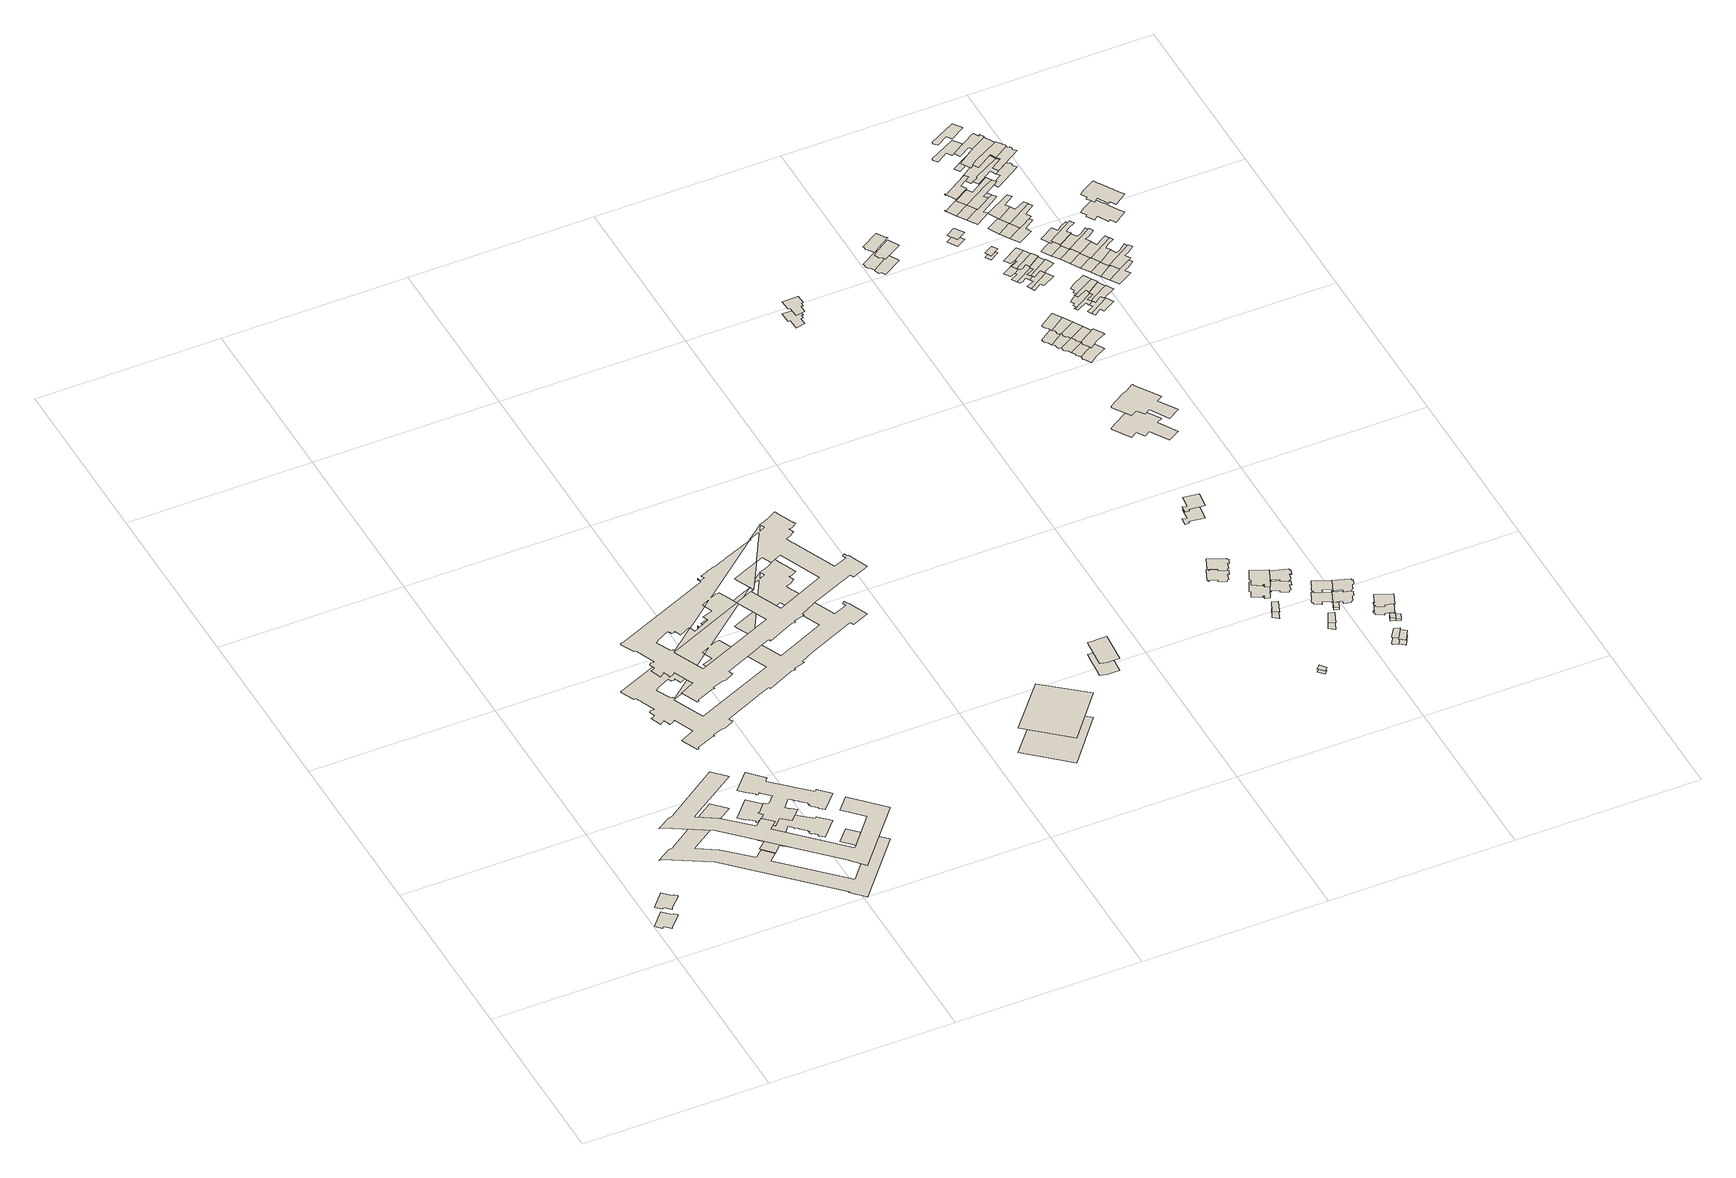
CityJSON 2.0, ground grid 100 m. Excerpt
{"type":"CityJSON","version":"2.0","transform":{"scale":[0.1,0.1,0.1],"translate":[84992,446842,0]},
"CityObjects":{
"building1":{"type":"Building","attributes":{"yearOfConstruction":"1915-01-01Z","measuredHeight":12.32,"storeysAboveGround":4},"geometry":[{"type":"MultiSurface","lod":"1.2","boundaries":[[[0,1,2,3,4,5,6,7,8,9,10]],[[11,12,13,14,15,16,17,18,19,20,21]]]}]},
"building2":{"type":"Building","attributes":{"yearOfConstruction":"2011-01-01Z","measuredHeight":20.35,"storeysAboveGround":6},"geometry":[{"type":"MultiSurface","lod":"1.2","boundaries":[[[22,23,24,25,26,27,28,29,30,31,32,33,34,35,36,37,38,39,40,41,42,43,44]],[[45,46,47,48,49,50,51,52,53,54,55,56,57,58,59,60,61,62,63,64,65,66,67]]]}]},
"building3":{"type":"Building","attributes":{"yearOfConstruction":"1923-01-01Z","measuredHeight":17.6,"storeysAboveGround":5},"geometry":[{"type":"MultiSurface","lod":"1.2","boundaries":[[[68,69,70,71,72,73,74,75,76,77,78,79,80,81,82,83,84,85,86,87,88,89,90,91,92,93,94,95,96,97,98,99,100,101,102,103,104,105,106,107,108,109,110,111,112,113,114,115,116,117,118,119,120,121,122,123,124,125,126,127,128,129,130,131,132]],[[133,134,135,136,137,138,139,140,141,142,143,144,145,146,147,148,149,150,151,152,153,154,155,156,157,158,159,160,161,162,163,164,165,166,167,168,169,170,171,172,173,174,175,176,177,178,179,180,181,182,183,184,185,186,187,188,189,190,191,192,193,194,195,196,197]]]}]},
"building4":{"type":"Building","attributes":{"yearOfConstruction":"1993-01-01Z","measuredHeight":3.49,"storeysAboveGround":1},"geometry":[{"type":"MultiSurface","lod":"1.2","boundaries":[[[198,199,200,201]],[[202,203,204,205]]]}]},
"building5":{"type":"Building","attributes":{"yearOfConstruction":"1912-01-01Z","measuredHeight":30.73,"storeysAboveGround":10},"geometry":[{"type":"MultiSurface","lod":"1.2","boundaries":[[[206,207,208,209,210,211,212,213,214,215,216,217,218,219,220,221,222,223,224,225,226,227,228,229,230,231,232,233,234,235,236,237,238,239,238,240,241,242,243,244,245,246,247,248,249,250,251,252,253,254,255,256,257,258,259,260,261,262,263,264,265,266,267,268,269,270,271,272,273,274,275,276,277,278,279,280,281,282,283,284,285,286,287,288,289,290,291,292,293,294,295,296,297,298,299,300,301,302,303,304,305,306,307,308,309,310,311,312,313,314,315,316,317,318,319,320,321,322,323,324,325,326,327,328,329,330,331,332,333,334,335,336,337,338,339,340,341,342,343,344,345,346,347,348,349,206,350,351,352,353,354,355,356,357,350,358,359,360,361,362,363,364,365,366,367,368,369,370,371,372,373,374,375,376,377,378,379,380,381,382,383,384,385,386,387,388,389,390,391,392,393,394,395,396,397,398,399,400,401,402,403,404,405,406,407,408,358]],[[409,410,411,412,413,414,415,416,417,418,419,420,421,422,423,424,425,426,427,428,429,430,431,432,433,434,435,436,437,438,439,440,441,442,441,443,444,445,446,447,448,449,450,451,452,453,454,455,456,457,458,459,460,461,462,463,464,465,466,467,468,469,470,471,472,473,474,475,476,477,478,479,480,481,482,483,484,485,486,487,488,489,490,491,492,493,494,495,496,497,498,499,500,501,502,503,504,505,506,507,508,509,510,511,512,513,514,515,516,517,518,519,520,521,522,523,524,525,526,527,528,529,530,531,532,533,534,535,536,537,538,539,540,541,542,543,544,545,546,547,548,549,550,551,552,409,553,554,555,556,557,558,559,560,553,561,562,563,564,565,566,567,568,569,570,571,572,573,574,575,576,577,578,579,580,581,582,583,584,585,586,587,588,589,590,591,592,593,594,595,596,597,598,599,600,601,602,603,604,605,606,607,608,609,610,611,561]]]}]},
"building6":{"type":"Building","attributes":{"yearOfConstruction":"2010-01-01Z","measuredHeight":15.88,"storeysAboveGround":5},"geometry":[{"type":"MultiSurface","lod":"1.2","boundaries":[[[612,613,614,615]],[[616,617,618,619]]]}]},
"building7":{"type":"Building","attributes":{"yearOfConstruction":"1946-01-01Z","measuredHeight":7.6,"storeysAboveGround":2},"geometry":[{"type":"MultiSurface","lod":"1.2","boundaries":[[[620,621,622,623,624,625,626,627,628,629,630,631,632]],[[633,634,635,636,637,638,639,640,641,642,643,644,645]]]}]},
"building8":{"type":"Building","attributes":{"yearOfConstruction":"1916-01-01Z","measuredHeight":7.86,"storeysAboveGround":2},"geometry":[{"type":"MultiSurface","lod":"1.2","boundaries":[[[646,647,648,649,650,651,652,653,654,655,656]],[[657,658,659,660,661,662,663,664,665,666,667]]]}]},
"building9":{"type":"Building","attributes":{"yearOfConstruction":"1966-01-01Z","measuredHeight":2.07,"storeysAboveGround":0},"geometry":[{"type":"MultiSurface","lod":"1.2","boundaries":[[[668,669,670,671]],[[672,673,674,675]]]}]},
"building10":{"type":"Building","attributes":{"yearOfConstruction":"1951-01-01Z","measuredHeight":7.05,"storeysAboveGround":2},"geometry":[{"type":"MultiSurface","lod":"1.2","boundaries":[[[676,677,678,679,680,681,682,683,684,685,686,687,688,689,690,691]],[[692,693,694,695,696,697,698,699,700,701,702,703,704,705,706,707]]]}]},
"building11":{"type":"Building","attributes":{"yearOfConstruction":"1951-01-01Z","measuredHeight":4.14,"storeysAboveGround":1},"geometry":[{"type":"MultiSurface","lod":"1.2","boundaries":[[[708,709,710,711,712]],[[713,714,715,716,717]]]}]},
"building12":{"type":"Building","attributes":{"yearOfConstruction":"1951-01-01Z","measuredHeight":7.53,"storeysAboveGround":2},"geometry":[{"type":"MultiSurface","lod":"1.2","boundaries":[[[718,719,720,721,722,723,724,725,726,727,728,729,730,731]],[[732,733,734,735,736,737,738,739,740,741,742,743,744,745]]]}]},
"building13":{"type":"Building","attributes":{"yearOfConstruction":"1951-01-01Z","measuredHeight":4.11,"storeysAboveGround":1},"geometry":[{"type":"MultiSurface","lod":"1.2","boundaries":[[[746,747,748,749,750]],[[751,752,753,754,755]]]}]},
"building14":{"type":"Building","attributes":{"yearOfConstruction":"1951-01-01Z","measuredHeight":6.88,"storeysAboveGround":2},"geometry":[{"type":"MultiSurface","lod":"1.2","boundaries":[[[756,726,725,757,758,759,760,761,762,763,764,765,766,767,768,769,770]],[[771,772,773,774,775,776,777,778,779,780,781,782,783,784,785,786,787]]]}]},
"building15":{"type":"Building","attributes":{"yearOfConstruction":"1955-01-01Z","measuredHeight":7.87,"storeysAboveGround":2},"geometry":[{"type":"MultiSurface","lod":"1.2","boundaries":[[[788,789,790,791,792,793,794,795]],[[796,797,798,799,800,801,802,803]]]}]},
"building16":{"type":"Building","attributes":{"yearOfConstruction":"1951-01-01Z","measuredHeight":7.64,"storeysAboveGround":2},"geometry":[{"type":"MultiSurface","lod":"1.2","boundaries":[[[804,805,806,807,808,809,810,811,812,813,814,815]],[[816,817,818,819,820,821,822,823,824,825,826,827]]]}]},
"building17":{"type":"Building","attributes":{"yearOfConstruction":"1951-01-01Z","measuredHeight":1.92,"storeysAboveGround":0},"geometry":[{"type":"MultiSurface","lod":"1.2","boundaries":[[[828,829,830,831]],[[832,833,834,835]]]}]},
"building18":{"type":"Building","attributes":{"yearOfConstruction":"1951-01-01Z","measuredHeight":4.27,"storeysAboveGround":1},"geometry":[{"type":"MultiSurface","lod":"1.2","boundaries":[[[836,837,838,839,840]],[[841,842,843,844,845]]]}]},
"building19":{"type":"Building","attributes":{"yearOfConstruction":"1951-01-01Z","measuredHeight":7.43,"storeysAboveGround":2},"geometry":[{"type":"MultiSurface","lod":"1.2","boundaries":[[[810,809,846,847,848,849,850,851,852,853,854,855,856,857,858,859]],[[860,861,862,863,864,865,866,867,868,869,870,871,872,873,874,875]]]}]},
"building20":{"type":"Building","attributes":{"yearOfConstruction":"1910-01-01Z","measuredHeight":11.45,"storeysAboveGround":3},"geometry":[{"type":"MultiSurface","lod":"1.2","boundaries":[[[876,877,878,879,880,881,882,883,884,885,886]],[[887,888,889,890,891,892,893,894,895,896,897]]]}]},
"building21":{"type":"Building","attributes":{"yearOfConstruction":"1951-01-01Z","measuredHeight":3.16,"storeysAboveGround":1},"geometry":[{"type":"MultiSurface","lod":"1.2","boundaries":[[[898,899,900,837,836]],[[901,902,903,904,905]]]}]},
"building22":{"type":"Building","attributes":{"yearOfConstruction":"1910-01-01Z","measuredHeight":9.8,"storeysAboveGround":3},"geometry":[{"type":"MultiSurface","lod":"1.2","boundaries":[[[906,878,907,908,909,910,911,912,880,879,878]],[[913,914,915,916,917,918,919,920,921,922,914]]]}]},
"building23":{"type":"Building","attributes":{"yearOfConstruction":"1951-01-01Z","measuredHeight":1.81,"storeysAboveGround":0},"geometry":[{"type":"MultiSurface","lod":"1.2","boundaries":[[[923,924,925,926]],[[927,928,929,930]]]}]},
"building24":{"type":"Building","attributes":{"yearOfConstruction":"1951-01-01Z","measuredHeight":5.38,"storeysAboveGround":1},"geometry":[{"type":"MultiSurface","lod":"1.2","boundaries":[[[931,932,933,934,935,936,937,938,939,940,941,942]],[[943,944,945,946,947,948,949,950,951,952,953,954]]]}]},
"building25":{"type":"Building","attributes":{"yearOfConstruction":"1951-01-01Z","measuredHeight":1.2,"storeysAboveGround":0},"geometry":[{"type":"MultiSurface","lod":"1.2","boundaries":[[[955,956,924,923]],[[957,958,959,960]]]}]},
"building26":{"type":"Building","attributes":{"yearOfConstruction":"1920-01-01Z","measuredHeight":14.11,"storeysAboveGround":4},"geometry":[{"type":"MultiSurface","lod":"1.2","boundaries":[[[961,962,963,964,965,966,967,968,969,970,971,972,973,974,975]],[[976,977,978,979,980,981,982,983,984,985,986,987,988,989,990]]]}]},
"building27":{"type":"Building","attributes":{"yearOfConstruction":"1925-01-01Z","measuredHeight":9.33,"storeysAboveGround":3},"geometry":[{"type":"MultiSurface","lod":"1.2","boundaries":[[[991,992,993,994,995,996,997,998,999,991,1000]],[[1001,1002,1003,1004,1005,1006,1007,1008,1009,1001,1010]]]}]},
"building28":{"type":"Building","attributes":{"yearOfConstruction":"1925-01-01Z","measuredHeight":9.34,"storeysAboveGround":3},"geometry":[{"type":"MultiSurface","lod":"1.2","boundaries":[[[1011,1012,1013,1014,993,992,1015,1016,1017,1018]],[[1019,1020,1021,1022,1003,1002,1023,1024,1025,1026]]]}]},
"building29":{"type":"Building","attributes":{"yearOfConstruction":"1925-01-01Z","measuredHeight":9.2,"storeysAboveGround":3},"geometry":[{"type":"MultiSurface","lod":"1.2","boundaries":[[[1027,1028,1029,1030,1029,1031,1032,1014,1013,1033]],[[1034,1035,1036,1037,1036,1038,1039,1040,1041,1042]]]}]},
"building30":{"type":"Building","attributes":{"yearOfConstruction":"1925-01-01Z","measuredHeight":9.26,"storeysAboveGround":3},"geometry":[{"type":"MultiSurface","lod":"1.2","boundaries":[[[1043,1044,1045,1046,1047,1048,1032,1031,1049,1050,1051]],[[1052,1053,1054,1055,1056,1057,1058,1059,1060,1061,1062]]]}]},
"building31":{"type":"Building","attributes":{"yearOfConstruction":"1916-01-01Z","measuredHeight":9.58,"storeysAboveGround":3},"geometry":[{"type":"MultiSurface","lod":"1.2","boundaries":[[[1063,1064,1065,1066,1067,1068,1069,1070,1071,1047,1046,1072]],[[1073,1074,1075,1076,1077,1078,1079,1080,1081,1082,1083,1084]]]}]},
"building32":{"type":"Building","attributes":{"yearOfConstruction":"1996-01-01Z","measuredHeight":4.28,"storeysAboveGround":1},"geometry":[{"type":"MultiSurface","lod":"1.2","boundaries":[[[1085,1086,1087,1088,1089]],[[1090,1091,1092,1093,1094]]]}]},
"building33":{"type":"Building","attributes":{"yearOfConstruction":"1910-01-01Z","measuredHeight":2.73,"storeysAboveGround":0},"geometry":[{"type":"MultiSurface","lod":"1.2","boundaries":[[[1095,1096,1097,1098,1099]],[[1100,1101,1102,1103,1104]]]}]},
"building34":{"type":"Building","attributes":{"yearOfConstruction":"1918-01-01Z","measuredHeight":8.4,"storeysAboveGround":2},"geometry":[{"type":"MultiSurface","lod":"1.2","boundaries":[[[1105,1106,1107,1108,1109,1110]],[[1111,1112,1113,1114,1115,1116]]]}]},
"building35":{"type":"Building","attributes":{"yearOfConstruction":"1918-01-01Z","measuredHeight":8.41,"storeysAboveGround":2},"geometry":[{"type":"MultiSurface","lod":"1.2","boundaries":[[[1117,1118,1119,1108,1107,1120,1121]],[[1122,1123,1124,1114,1113,1125,1126]]]}]},
"building36":{"type":"Building","attributes":{"yearOfConstruction":"1918-01-01Z","measuredHeight":8.7,"storeysAboveGround":2},"geometry":[{"type":"MultiSurface","lod":"1.2","boundaries":[[[1117,1127,1128,1129,1130,1131,1119,1118]],[[1132,1133,1134,1135,1136,1137,1138,1139]]]}]},
"building37":{"type":"Building","attributes":{"yearOfConstruction":"1918-01-01Z","measuredHeight":7.93,"storeysAboveGround":2},"geometry":[{"type":"MultiSurface","lod":"1.2","boundaries":[[[1140,1141,1142,1131,1130,1143]],[[1144,1145,1146,1147,1148,1149]]]}]},
"building38":{"type":"Building","attributes":{"yearOfConstruction":"1918-01-01Z","measuredHeight":8.45,"storeysAboveGround":2},"geometry":[{"type":"MultiSurface","lod":"1.2","boundaries":[[[1150,1151,1152,1153,1142,1141]],[[1154,1155,1156,1157,1158,1159]]]}]},
"building39":{"type":"Building","attributes":{"yearOfConstruction":"1918-01-01Z","measuredHeight":8.48,"storeysAboveGround":2},"geometry":[{"type":"MultiSurface","lod":"1.2","boundaries":[[[1160,1161,1162,1163,1164,1165,1166,1167]],[[1168,1169,1170,1171,1172,1173,1174,1175]]]}]},
"building40":{"type":"Building","attributes":{"yearOfConstruction":"1918-01-01Z","measuredHeight":8.37,"storeysAboveGround":2},"geometry":[{"type":"MultiSurface","lod":"1.2","boundaries":[[[1160,1176,1177,1178,1179,1180,1162,1161]],[[1181,1182,1183,1184,1185,1186,1187,1188]]]}]},
"building41":{"type":"Building","attributes":{"yearOfConstruction":"1918-01-01Z","measuredHeight":7.76,"storeysAboveGround":2},"geometry":[{"type":"MultiSurface","lod":"1.2","boundaries":[[[1189,1190,1191,1192,1180,1179,1193]],[[1194,1195,1196,1197,1198,1199,1200]]]}]},
"building42":{"type":"Building","attributes":{"yearOfConstruction":"1918-01-01Z","measuredHeight":10.49,"storeysAboveGround":3},"geometry":[{"type":"MultiSurface","lod":"1.2","boundaries":[[[1201,1202,1203,1204,1205,1206,1207]],[[1208,1209,1210,1211,1212,1213,1214]]]}]},
"building43":{"type":"Building","attributes":{"yearOfConstruction":"1918-01-01Z","measuredHeight":8.19,"storeysAboveGround":2},"geometry":[{"type":"MultiSurface","lod":"1.2","boundaries":[[[1190,1215,1216,1217,1218,1192,1191]],[[1219,1220,1221,1222,1223,1224,1225]]]}]},
"building44":{"type":"Building","attributes":{"yearOfConstruction":"1918-01-01Z","measuredHeight":9.65,"storeysAboveGround":3},"geometry":[{"type":"MultiSurface","lod":"1.2","boundaries":[[[1226,1227,1228,1229,1230,1231,1203,1202]],[[1232,1233,1234,1235,1236,1237,1238,1239]]]}]},
"building45":{"type":"Building","attributes":{"yearOfConstruction":"1918-01-01Z","measuredHeight":9.66,"storeysAboveGround":3},"geometry":[{"type":"MultiSurface","lod":"1.2","boundaries":[[[1240,1241,1228,1227,1226,1242,1243,1244]],[[1245,1246,1234,1233,1232,1247,1248,1249]]]}]},
"building46":{"type":"Building","attributes":{"yearOfConstruction":"1918-01-01Z","measuredHeight":9.81,"storeysAboveGround":3},"geometry":[{"type":"MultiSurface","lod":"1.2","boundaries":[[[1250,1251,1252,1253,1254,1255,1256]],[[1257,1258,1259,1260,1261,1262,1263]]]}]},
"building47":{"type":"Building","attributes":{"yearOfConstruction":"1918-01-01Z","measuredHeight":9.72,"storeysAboveGround":3},"geometry":[{"type":"MultiSurface","lod":"1.2","boundaries":[[[1264,1265,1266,1267,1252,1251,1250]],[[1268,1269,1270,1271,1272,1273,1274]]]}]},
"building48":{"type":"Building","attributes":{"yearOfConstruction":"1918-01-01Z","measuredHeight":9.61,"storeysAboveGround":3},"geometry":[{"type":"MultiSurface","lod":"1.2","boundaries":[[[1275,1265,1264,1276,1277,1278]],[[1279,1280,1281,1282,1283,1284]]]}]},
"building49":{"type":"Building","attributes":{"yearOfConstruction":"1918-01-01Z","measuredHeight":7.89,"storeysAboveGround":2},"geometry":[{"type":"MultiSurface","lod":"1.2","boundaries":[[[1285,1286,1287,1288,1289,1290,1291]],[[1292,1293,1294,1295,1296,1297,1298]]]}]},
"building50":{"type":"Building","attributes":{"yearOfConstruction":"1918-01-01Z","measuredHeight":9.52,"storeysAboveGround":3},"geometry":[{"type":"MultiSurface","lod":"1.2","boundaries":[[[1289,1288,1299,1300,1301,1302,1303]],[[1304,1305,1306,1307,1308,1309,1310]]]}]},
"building51":{"type":"Building","attributes":{"yearOfConstruction":"1918-01-01Z","measuredHeight":8.78,"storeysAboveGround":2},"geometry":[{"type":"MultiSurface","lod":"1.2","boundaries":[[[1311,1312,1313,1314,1315,1300,1299]],[[1316,1317,1318,1319,1320,1321,1322]]]}]},
"building52":{"type":"Building","attributes":{"yearOfConstruction":"1918-01-01Z","measuredHeight":9.55,"storeysAboveGround":3},"geometry":[{"type":"MultiSurface","lod":"1.2","boundaries":[[[1312,1311,1323,1324,1325,1326,1327,1328]],[[1329,1330,1331,1332,1333,1334,1335,1336]]]}]},
"building53":{"type":"Building","attributes":{"yearOfConstruction":"1918-01-01Z","measuredHeight":9.31,"storeysAboveGround":3},"geometry":[{"type":"MultiSurface","lod":"1.2","boundaries":[[[1337,1324,1323,1338,1339,1340,1341]],[[1342,1343,1344,1345,1346,1347,1348]]]}]},
"building54":{"type":"Building","attributes":{"yearOfConstruction":"1918-01-01Z","measuredHeight":9.38,"storeysAboveGround":3},"geometry":[{"type":"MultiSurface","lod":"1.2","boundaries":[[[1339,1338,1349,1350,1351,1352,1353]],[[1354,1355,1356,1357,1358,1359,1360]]]}]},
"building55":{"type":"Building","attributes":{"yearOfConstruction":"1914-01-01Z","measuredHeight":10.67,"storeysAboveGround":3},"geometry":[{"type":"MultiSurface","lod":"1.2","boundaries":[[[1361,1362,1363,1364,1365,1366,1367,1368,1369]],[[1370,1371,1372,1373,1374,1375,1376,1377,1378]]]}]},
"building56":{"type":"Building","attributes":{"yearOfConstruction":"1918-01-01Z","measuredHeight":8.99,"storeysAboveGround":2},"geometry":[{"type":"MultiSurface","lod":"1.2","boundaries":[[[1379,1380,1381,1382,1383,1350,1349]],[[1384,1385,1386,1387,1388,1389,1390]]]}]},
"building57":{"type":"Building","attributes":{"yearOfConstruction":"1918-01-01Z","measuredHeight":9.67,"storeysAboveGround":3},"geometry":[{"type":"MultiSurface","lod":"1.2","boundaries":[[[1391,1392,1393,1380,1379,1394,1395,1396]],[[1397,1398,1399,1400,1401,1402,1403,1404]]]}]},
"building58":{"type":"Building","attributes":{"yearOfConstruction":"1917-01-01Z","measuredHeight":9.97,"storeysAboveGround":3},"geometry":[{"type":"MultiSurface","lod":"1.2","boundaries":[[[1405,1406,1407,1408,1409,1410,1411,1412,1413]],[[1414,1415,1416,1417,1418,1419,1420,1421,1422]]]}]},
"building59":{"type":"Building","attributes":{"yearOfConstruction":"1983-01-01Z","measuredHeight":9.85,"storeysAboveGround":3},"geometry":[{"type":"MultiSurface","lod":"1.2","boundaries":[[[1423,1424,1425,1426,1427,1428,1412,1411,1429,1430]],[[1431,1432,1433,1434,1435,1436,1437,1438,1439,1440]]]}]},
"building60":{"type":"Building","attributes":{"yearOfConstruction":"1917-01-01Z","measuredHeight":10.64,"storeysAboveGround":3},"geometry":[{"type":"MultiSurface","lod":"1.2","boundaries":[[[1441,1442,1443,1444,1445,1446,1447,1448,1449,1409,1408,1406]],[[1450,1451,1452,1453,1454,1455,1456,1457,1458,1459,1460,1461]]]}]},
"building61":{"type":"Building","attributes":{"yearOfConstruction":"1917-01-01Z","measuredHeight":10.44,"storeysAboveGround":3},"geometry":[{"type":"MultiSurface","lod":"1.2","boundaries":[[[1462,1463,1464,1465,1466,1467,1468,1469,1445,1444,1470]],[[1471,1472,1473,1474,1475,1476,1477,1478,1479,1480,1481]]]}]},
"building62":{"type":"Building","attributes":{"yearOfConstruction":"1920-01-01Z","measuredHeight":11.56,"storeysAboveGround":3},"geometry":[{"type":"MultiSurface","lod":"1.2","boundaries":[[[1482,1483,1484,1485,1486,1487,1488,1489,1490,1491,1492,1493,1494,1495,1496,1497,1498,1499,1500]],[[1501,1502,1503,1504,1505,1506,1507,1508,1509,1510,1511,1512,1513,1514,1515,1516,1517,1518,1519]]]}]}
},
"vertices":[
[127,300,0],[116,300,0],[78,340,0],[5,260,0],[35,230,0],[42,240,0],[75,210,0],[80,220,0],[141,280,0],[140,280,0],[140,290,0],[127,300,123],[116,300,123],[78,340,123],[5,260,123],[35,230,123],[42,240,123],[75,210,123],[80,220,123],[141,280,123],[140,280,123],[140,290,123],
[666,490,0],[527,620,0],[426,680,0],[436,690,0],[702,870,0],[634,940,0],[329,730,0],[312,730,0],[235,680,0],[245,680,0],[471,550,0],[961,70,0],[954,70,0],[1021,0,0],[1027,10,0],[1301,330,0],[1141,490,0],[1077,420,0],[1175,320,0],[1021,140,0],[716,440,0],[759,480,0],[709,530,0],[666,490,204],[527,620,204],[426,680,204],[436,690,204],[702,870,204],[634,940,204],[329,730,204],[312,730,204],[235,680,204],[245,680,204],[471,550,204],[961,70,204],[954,70,204],[1021,0,204],[1027,10,204],[1301,330,204],[1141,490,204],[1077,420,204],[1175,320,204],[1021,140,204],[716,440,204],[759,480,204],[709,530,204],
[873,810,0],[879,810,0],[800,890,0],[798,890,0],[707,790,0],[738,760,0],[740,760,0],[776,730,0],[778,720,0],[786,720,0],[796,730,0],[802,720,0],[804,720,0],[844,680,0],[833,670,0],[831,670,0],[817,650,0],[815,650,0],[803,640,0],[798,640,0],[796,640,0],[785,650,0],[780,650,0],[778,650,0],[735,600,0],[733,600,0],[728,600,0],[746,580,0],[740,570,0],[738,570,0],[705,540,0],[761,480,0],[789,510,0],[802,520,0],[851,480,0],[909,540,0],[880,560,0],[878,560,0],[859,580,0],[900,630,0],[919,610,0],[922,600,0],[931,600,0],[950,580,0],[959,570,0],[961,570,0],[972,560,0],[974,550,0],[980,550,0],[970,540,0],[978,530,0],[981,530,0],[992,520,0],[994,520,0],[1003,510,0],[1005,500,0],[1017,490,0],[1019,490,0],[1027,480,0],[1111,570,0],[1053,630,0],[1045,620,0],[974,680,0],[933,720,0],[861,790,0],[873,810,176],[879,810,176],[800,890,176],[798,890,176],[707,790,176],[738,760,176],[740,760,176],[776,730,176],[778,720,176],[786,720,176],[796,730,176],[802,720,176],[804,720,176],[844,680,176],[833,670,176],[831,670,176],[817,650,176],[815,650,176],[803,640,176],[798,640,176],[796,640,176],[785,650,176],[780,650,176],[778,650,176],[735,600,176],[733,600,176],[728,600,176],[746,580,176],[740,570,176],[738,570,176],[705,540,176],[761,480,176],[789,510,176],[802,520,176],[851,480,176],[909,540,176],[880,560,176],[878,560,176],[859,580,176],[900,630,176],[919,610,176],[922,600,176],[931,600,176],[950,580,176],[959,570,176],[961,570,176],[972,560,176],[974,550,176],[980,550,176],[970,540,176],[978,530,176],[981,530,176],[992,520,176],[994,520,176],[1003,510,176],[1005,500,176],[1017,490,176],[1019,490,176],[1027,480,176],[1111,570,176],[1053,630,176],[1045,620,176],[974,680,176],[933,720,176],[861,790,176],
[1101,2220,0],[1186,2250,0],[1161,2310,0],[1076,2270,0],[1101,2220,35],[1186,2250,35],[1161,2310,35],[1076,2270,35],
[1588,2340,0],[1590,2330,0],[1593,2330,0],[1595,2320,0],[1599,2310,0],[1553,2290,0],[1550,2290,0],[1503,2270,0],[1500,2270,0],[1502,2270,0],[1499,2260,0],[1452,2240,0],[1449,2240,0],[1404,2220,0],[1401,2220,0],[1355,2200,0],[1352,2200,0],[1307,2180,0],[1304,2180,0],[1256,2160,0],[1253,2160,0],[1250,2160,0],[1247,2160,0],[1221,2150,0],[1218,2150,0],[1202,2140,0],[1199,2140,0],[1173,2130,0],[1170,2130,0],[1171,2120,0],[1179,2110,0],[1153,2100,0],[1147,2110,0],[1148,2110,0],[1146,2120,0],[1141,2110,0],[1143,2110,0],[1145,2110,0],[1147,2100,0],[1151,2090,0],[617,1860,0],[614,1860,0],[606,1860,0],[605,1850,0],[634,1790,0],[638,1780,0],[647,1780,0],[657,1760,0],[658,1760,0],[669,1730,0],[670,1730,0],[695,1670,0],[676,1670,0],[674,1670,0],[663,1660,0],[677,1630,0],[664,1620,0],[662,1620,0],[651,1620,0],[674,1560,0],[687,1570,0],[690,1570,0],[700,1580,0],[712,1550,0],[713,1540,0],[714,1540,0],[735,1550,0],[737,1550,0],[746,1560,0],[784,1470,0],[794,1450,0],[716,1410,0],[713,1410,0],[716,1400,0],[717,1400,0],[748,1330,0],[749,1330,0],[753,1320,0],[761,1320,0],[763,1330,0],[860,1370,0],[862,1370,0],[869,1370,0],[867,1380,0],[926,1400,0],[929,1400,0],[940,1400,0],[941,1400,0],[982,1420,0],[984,1420,0],[995,1430,0],[993,1430,0],[992,1430,0],[985,1450,0],[1185,1540,0],[1201,1550,0],[1202,1550,0],[1207,1550,0],[1208,1550,0],[1256,1570,0],[1257,1570,0],[1260,1570,0],[1264,1570,0],[1264,1560,0],[1327,1590,0],[1347,1600,0],[1411,1630,0],[1429,1630,0],[1428,1640,0],[1491,1660,0],[1486,1670,0],[1562,1710,0],[1563,1710,0],[1818,1820,0],[1826,1800,0],[1918,1840,0],[1917,1840,0],[1871,1950,0],[1866,1950,0],[1858,1970,0],[1846,1960,0],[1853,1940,0],[1778,1910,0],[1672,2150,0],[1671,2150,0],[1654,2190,0],[1675,2200,0],[1678,2200,0],[1681,2200,0],[1706,2220,0],[1709,2220,0],[1710,2220,0],[1697,2250,0],[1714,2250,0],[1744,2270,0],[1740,2280,0],[1739,2280,0],[1719,2330,0],[1718,2330,0],[1698,2370,0],[1696,2380,0],[1692,2390,0],[1642,2360,0],[1621,2350,0],[1353,1930,0],[1305,2040,0],[1492,2120,0],[1515,2070,0],[1578,2100,0],[1679,1870,0],[1413,1750,0],[1338,1920,0],[806,1690,0],[816,1700,0],[810,1710,0],[800,1710,0],[761,1790,0],[776,1800,0],[773,1800,0],[852,1840,0],[851,1840,0],[852,1830,0],[853,1830,0],[854,1830,0],[855,1830,0],[856,1830,0],[856,1820,0],[857,1820,0],[858,1820,0],[859,1820,0],[860,1820,0],[861,1820,0],[862,1820,0],[863,1820,0],[864,1820,0],[865,1820,0],[866,1820,0],[867,1820,0],[868,1820,0],[869,1820,0],[870,1820,0],[871,1820,0],[872,1820,0],[873,1820,0],[874,1820,0],[875,1820,0],[876,1820,0],[877,1820,0],[877,1830,0],[878,1830,0],[879,1830,0],[894,1790,0],[953,1820,0],[967,1780,0],[1061,1830,0],[1047,1860,0],[1105,1880,0],[1081,1940,0],[1177,1980,0],[1179,1980,0],[1193,1980,0],[1315,1710,0],[883,1520,0],[1588,2340,307],[1590,2330,307],[1593,2330,307],[1595,2320,307],[1599,2310,307],[1553,2290,307],[1550,2290,307],[1503,2270,307],[1500,2270,307],[1502,2270,307],[1499,2260,307],[1452,2240,307],[1449,2240,307],[1404,2220,307],[1401,2220,307],[1355,2200,307],[1352,2200,307],[1307,2180,307],[1304,2180,307],[1256,2160,307],[1253,2160,307],[1250,2160,307],[1247,2160,307],[1221,2150,307],[1218,2150,307],[1202,2140,307],[1199,2140,307],[1173,2130,307],[1170,2130,307],[1171,2120,307],[1179,2110,307],[1153,2100,307],[1147,2110,307],[1148,2110,307],[1146,2120,307],[1141,2110,307],[1143,2110,307],[1145,2110,307],[1147,2100,307],[1151,2090,307],[617,1860,307],[614,1860,307],[606,1860,307],[605,1850,307],[634,1790,307],[638,1780,307],[647,1780,307],[657,1760,307],[658,1760,307],[669,1730,307],[670,1730,307],[695,1670,307],[676,1670,307],[674,1670,307],[663,1660,307],[677,1630,307],[664,1620,307],[662,1620,307],[651,1620,307],[674,1560,307],[687,1570,307],[690,1570,307],[700,1580,307],[712,1550,307],[713,1540,307],[714,1540,307],[735,1550,307],[737,1550,307],[746,1560,307],[784,1470,307],[794,1450,307],[716,1410,307],[713,1410,307],[716,1400,307],[717,1400,307],[748,1330,307],[749,1330,307],[753,1320,307],[761,1320,307],[763,1330,307],[860,1370,307],[862,1370,307],[869,1370,307],[867,1380,307],[926,1400,307],[929,1400,307],[940,1400,307],[941,1400,307],[982,1420,307],[984,1420,307],[995,1430,307],[993,1430,307],[992,1430,307],[985,1450,307],[1185,1540,307],[1201,1550,307],[1202,1550,307],[1207,1550,307],[1208,1550,307],[1256,1570,307],[1257,1570,307],[1260,1570,307],[1264,1570,307],[1264,1560,307],[1327,1590,307],[1347,1600,307],[1411,1630,307],[1429,1630,307],[1428,1640,307],[1491,1660,307],[1486,1670,307],[1562,1710,307],[1563,1710,307],[1818,1820,307],[1826,1800,307],[1918,1840,307],[1917,1840,307],[1871,1950,307],[1866,1950,307],[1858,1970,307],[1846,1960,307],[1853,1940,307],[1778,1910,307],[1672,2150,307],[1671,2150,307],[1654,2190,307],[1675,2200,307],[1678,2200,307],[1681,2200,307],[1706,2220,307],[1709,2220,307],[1710,2220,307],[1697,2250,307],[1714,2250,307],[1744,2270,307],[1740,2280,307],[1739,2280,307],[1719,2330,307],[1718,2330,307],[1698,2370,307],[1696,2380,307],[1692,2390,307],[1642,2360,307],[1621,2350,307],[1353,1930,307],[1305,2040,307],[1492,2120,307],[1515,2070,307],[1578,2100,307],[1679,1870,307],[1413,1750,307],[1338,1920,307],[806,1690,307],[816,1700,307],[810,1710,307],[800,1710,307],[761,1790,307],[776,1800,307],[773,1800,307],[852,1840,307],[851,1840,307],[852,1830,307],[853,1830,307],[854,1830,307],[855,1830,307],[856,1830,307],[856,1820,307],[857,1820,307],[858,1820,307],[859,1820,307],[860,1820,307],[861,1820,307],[862,1820,307],[863,1820,307],[864,1820,307],[865,1820,307],[866,1820,307],[867,1820,307],[868,1820,307],[869,1820,307],[870,1820,307],[871,1820,307],[872,1820,307],[873,1820,307],[874,1820,307],[875,1820,307],[876,1820,307],[877,1820,307],[877,1830,307],[878,1830,307],[879,1830,307],[894,1790,307],[953,1820,307],[967,1780,307],[1061,1830,307],[1047,1860,307],[1105,1880,307],[1081,1940,307],[1177,1980,307],[1179,1980,307],[1193,1980,307],[1315,1710,307],[883,1520,307],
[2351,430,0],[2566,690,0],[2346,870,0],[2131,620,0],[2351,430,159],[2566,690,159],[2346,870,159],[2131,620,159],
[2765,940,0],[2796,940,0],[2832,940,0],[2845,1110,0],[2788,1110,0],[2776,1110,0],[2757,1110,0],[2746,1110,0],[2743,1110,0],[2742,1110,0],[2740,1080,0],[2733,990,0],[2730,950,0],[2765,940,76],[2796,940,76],[2832,940,76],[2845,1110,76],[2788,1110,76],[2776,1110,76],[2757,1110,76],[2746,1110,76],[2743,1110,76],[2742,1110,76],[2740,1080,76],[2733,990,76],[2730,950,76],
[2506,3910,0],[2518,3910,0],[2521,3860,0],[2521,3850,0],[2571,3860,0],[2569,3900,0],[2583,3900,0],[2582,3920,0],[2593,3920,0],[2589,3970,0],[2503,3970,0],[2506,3910,79],[2518,3910,79],[2521,3860,79],[2521,3850,79],[2571,3860,79],[2569,3900,79],[2583,3900,79],[2582,3920,79],[2593,3920,79],[2589,3970,79],[2503,3970,79],
[3708,480,0],[3727,500,0],[3700,530,0],[3680,510,0],[3708,480,21],[3727,500,21],[3700,530,21],[3680,510,21],
[3540,1310,0],[3578,1290,0],[3583,1300,0],[3591,1300,0],[3595,1310,0],[3593,1310,0],[3602,1340,0],[3609,1330,0],[3620,1360,0],[3613,1360,0],[3615,1370,0],[3525,1410,0],[3497,1340,0],[3501,1330,0],[3502,1340,0],[3546,1320,0],[3540,1310,71],[3578,1290,71],[3583,1300,71],[3591,1300,71],[3595,1310,71],[3593,1310,71],[3602,1340,71],[3609,1330,71],[3620,1360,71],[3613,1360,71],[3615,1370,71],[3525,1410,71],[3497,1340,71],[3501,1330,71],[3502,1340,71],[3546,1320,71],
[3689,940,0],[3691,950,0],[3716,1010,0],[3686,1020,0],[3658,960,0],[3689,940,41],[3691,950,41],[3716,1010,41],[3686,1020,41],[3658,960,41],
[3633,1140,0],[3684,1110,0],[3687,1120,0],[3696,1120,0],[3687,1100,0],[3712,1090,0],[3717,1100,0],[3733,1140,0],[3761,1200,0],[3671,1240,0],[3649,1190,0],[3647,1190,0],[3642,1180,0],[3649,1170,0],[3633,1140,75],[3684,1110,75],[3687,1120,75],[3696,1120,75],[3687,1100,75],[3712,1090,75],[3717,1100,75],[3733,1140,75],[3761,1200,75],[3671,1240,75],[3649,1190,75],[3647,1190,75],[3642,1180,75],[3649,1170,75],
[3895,750,0],[3924,820,0],[3894,830,0],[3867,770,0],[3865,770,0],[3895,750,41],[3924,820,41],[3894,830,41],[3867,770,41],[3865,770,41],
[3850,1170,0],[3736,1130,0],[3738,1140,0],[3781,1120,0],[3776,1110,0],[3813,1090,0],[3819,1100,0],[3826,1100,0],[3831,1110,0],[3829,1110,0],[3838,1140,0],[3845,1130,0],[3856,1160,0],[3849,1160,0],[3851,1170,0],[3850,1170,69],[3761,1200,69],[3733,1140,69],[3736,1130,69],[3738,1140,69],[3781,1120,69],[3776,1110,69],[3813,1090,69],[3819,1100,69],[3826,1100,69],[3831,1110,69],[3829,1110,69],[3838,1140,69],[3845,1130,69],[3856,1160,69],[3849,1160,69],[3851,1170,69],
[3601,1750,0],[3603,1760,0],[3686,1750,0],[3698,1840,0],[3615,1850,0],[3606,1780,0],[3583,1790,0],[3578,1750,0],[3601,1750,79],[3603,1760,79],[3686,1750,79],[3698,1840,79],[3615,1850,79],[3606,1780,79],[3583,1790,79],[3578,1750,79],
[3880,960,0],[3917,940,0],[3923,960,0],[3966,940,0],[3965,930,0],[3969,930,0],[3997,1000,0],[3907,1040,0],[3885,990,0],[3882,990,0],[3878,970,0],[3885,970,0],[3880,960,76],[3917,940,76],[3923,960,76],[3966,940,76],[3965,930,76],[3969,930,76],[3997,1000,76],[3907,1040,76],[3885,990,76],[3882,990,76],[3878,970,76],[3885,970,76],
[3973,870,0],[3985,900,0],[3961,910,0],[3948,880,0],[3973,870,19],[3985,900,19],[3961,910,19],[3948,880,19],
[4121,520,0],[4158,580,0],[4129,590,0],[4095,540,0],[4093,530,0],[4121,520,43],[4158,580,43],[4129,590,43],[4095,540,43],[4093,530,43],
[3972,930,0],[3973,930,0],[4017,920,0],[4012,900,0],[4049,890,0],[4055,900,0],[4062,900,0],[4067,910,0],[4064,910,0],[4074,930,0],[4081,930,0],[4092,960,0],[4085,960,0],[4087,970,0],[3997,1000,74],[3969,930,74],[3972,930,74],[3973,930,74],[4017,920,74],[4012,900,74],[4049,890,74],[4055,900,74],[4062,900,74],[4067,910,74],[4064,910,74],[4074,930,74],[4081,930,74],[4092,960,74],[4085,960,74],[4087,970,74],
[3022,4090,0],[3031,4080,0],[3045,4060,0],[3073,4080,0],[3147,4130,0],[3146,4130,0],[3142,4130,0],[3110,4180,0],[3012,4120,0],[3015,4110,0],[3014,4100,0],[3022,4090,114],[3031,4080,114],[3045,4060,114],[3073,4080,114],[3147,4130,114],[3146,4130,114],[3142,4130,114],[3110,4180,114],[3012,4120,114],[3015,4110,114],[3014,4100,114],
[4150,500,0],[4152,500,0],[4186,560,0],[4150,500,32],[4152,500,32],[4186,560,32],[4158,580,32],[4121,520,32],
[3048,4060,0],[3045,4050,0],[3053,4030,0],[3060,4030,0],[3063,4030,0],[3078,4010,0],[3180,4070,0],[3048,4060,98],[3045,4060,98],[3045,4050,98],[3053,4030,98],[3060,4030,98],[3063,4030,98],[3078,4010,98],[3180,4070,98],[3147,4130,98],[3073,4080,98],
[4184,680,0],[4196,710,0],[4171,720,0],[4159,690,0],[4184,680,18],[4196,710,18],[4171,720,18],[4159,690,18],
[4204,730,0],[4233,800,0],[4143,840,0],[4121,780,0],[4118,790,0],[4113,770,0],[4121,770,0],[4115,760,0],[4153,740,0],[4158,750,0],[4202,740,0],[4201,730,0],[4204,730,54],[4233,800,54],[4143,840,54],[4121,780,54],[4118,790,54],[4113,770,54],[4121,770,54],[4115,760,54],[4153,740,54],[4158,750,54],[4202,740,54],[4201,730,54],
[4208,670,0],[4221,700,0],[4208,670,12],[4221,700,12],[4196,710,12],[4184,680,12],
[3728,2620,0],[3727,2630,0],[3725,2630,0],[3681,2600,0],[3657,2590,0],[3564,2530,0],[3565,2520,0],[3624,2430,0],[3659,2450,0],[3687,2410,0],[3719,2430,0],[3780,2330,0],[3844,2370,0],[3782,2470,0],[3814,2490,0],[3728,2620,141],[3727,2630,141],[3725,2630,141],[3681,2600,141],[3657,2590,141],[3564,2530,141],[3565,2520,141],[3624,2430,141],[3659,2450,141],[3687,2410,141],[3719,2430,141],[3780,2330,141],[3844,2370,141],[3782,2470,141],[3814,2490,141],
[3562,3220,0],[3573,3200,0],[3659,3260,0],[3630,3310,0],[3629,3310,0],[3544,3250,0],[3546,3250,0],[3546,3240,0],[3553,3230,0],[3563,3220,0],[3562,3220,93],[3573,3200,93],[3659,3260,93],[3630,3310,93],[3629,3310,93],[3544,3250,93],[3546,3250,93],[3546,3240,93],[3553,3230,93],[3563,3220,93],
[3593,3160,0],[3602,3160,0],[3604,3160,0],[3689,3210,0],[3585,3190,0],[3586,3190,0],[3586,3180,0],[3586,3170,0],[3593,3160,93],[3602,3160,93],[3604,3160,93],[3689,3210,93],[3585,3190,93],[3586,3190,93],[3586,3180,93],[3586,3170,93],
[3605,3140,0],[3613,3130,0],[3621,3130,0],[3622,3130,0],[3633,3110,0],[3719,3160,0],[3606,3150,0],[3605,3140,92],[3613,3130,92],[3621,3130,92],[3622,3130,92],[3633,3110,92],[3719,3160,92],[3689,3210,92],[3604,3160,92],[3606,3150,92],
[3645,3080,0],[3653,3070,0],[3661,3060,0],[3663,3060,0],[3755,3120,0],[3748,3110,0],[3644,3090,0],[3645,3090,0],[3646,3090,0],[3645,3080,93],[3653,3070,93],[3661,3060,93],[3663,3060,93],[3755,3120,93],[3748,3110,93],[3719,3160,93],[3633,3110,93],[3644,3090,93],[3645,3090,93],[3646,3090,93],
[3661,3040,0],[3662,3040,0],[3676,3020,0],[3687,3000,0],[3688,3000,0],[3728,3030,0],[3782,3060,0],[3787,3060,0],[3786,3070,0],[3665,3060,0],[3661,3040,96],[3662,3040,96],[3676,3020,96],[3687,3000,96],[3688,3000,96],[3728,3030,96],[3782,3060,96],[3787,3060,96],[3786,3070,96],[3755,3120,96],[3663,3060,96],[3665,3060,96],
[3478,4040,0],[3531,4070,0],[3500,4120,0],[3498,4120,0],[3447,4090,0],[3478,4040,43],[3531,4070,43],[3500,4120,43],[3498,4120,43],[3447,4090,43],
[3580,3880,0],[3631,3910,0],[3613,3940,0],[3612,3940,0],[3563,3910,0],[3580,3880,27],[3631,3910,27],[3613,3940,27],[3612,3940,27],[3563,3910,27],
[3601,3750,0],[3612,3730,0],[3639,3740,0],[3709,3790,0],[3686,3820,0],[3590,3760,0],[3601,3750,84],[3612,3730,84],[3639,3740,84],[3709,3790,84],[3686,3820,84],[3590,3760,84],
[3622,3680,0],[3635,3690,0],[3731,3750,0],[3646,3730,0],[3607,3710,0],[3622,3680,84],[3635,3690,84],[3731,3750,84],[3646,3730,84],[3607,3710,84],
[3633,3670,0],[3646,3670,0],[3672,3690,0],[3683,3670,0],[3754,3720,0],[3622,3680,87],[3633,3670,87],[3646,3670,87],[3672,3690,87],[3683,3670,87],[3754,3720,87],[3731,3750,87],[3635,3690,87],
[3651,3630,0],[3662,3610,0],[3776,3680,0],[3695,3650,0],[3651,3630,79],[3662,3610,79],[3776,3680,79],[3754,3720,79],[3683,3670,79],[3695,3650,79],
[3673,3590,0],[3717,3620,0],[3728,3600,0],[3798,3640,0],[3673,3590,85],[3717,3620,85],[3728,3600,85],[3798,3640,85],[3776,3680,85],[3662,3610,85],
[3800,3390,0],[3813,3400,0],[3910,3460,0],[3887,3500,0],[3817,3460,0],[3791,3440,0],[3802,3420,0],[3789,3410,0],[3800,3390,85],[3813,3400,85],[3910,3460,85],[3887,3500,85],[3817,3460,85],[3791,3440,85],[3802,3420,85],[3789,3410,85],
[3786,3390,0],[3797,3370,0],[3851,3400,0],[3862,3380,0],[3932,3430,0],[3800,3390,84],[3786,3390,84],[3797,3370,84],[3851,3400,84],[3862,3380,84],[3932,3430,84],[3910,3460,84],[3813,3400,84],
[3835,3340,0],[3846,3320,0],[3858,3330,0],[3954,3390,0],[3874,3360,0],[3835,3340,78],[3846,3320,78],[3858,3330,78],[3954,3390,78],[3932,3430,78],[3862,3380,78],[3874,3360,78],
[3537,4300,0],[3569,4240,0],[3650,4290,0],[3633,4320,0],[3696,4360,0],[3680,4380,0],[3536,4290,0],[3537,4300,105],[3569,4240,105],[3650,4290,105],[3633,4320,105],[3696,4360,105],[3680,4380,105],[3536,4290,105],
[3858,3300,0],[3896,3330,0],[3907,3310,0],[3977,3350,0],[3846,3320,82],[3858,3300,82],[3896,3330,82],[3907,3310,82],[3977,3350,82],[3954,3390,82],[3858,3330,82],
[3602,4190,0],[3746,4280,0],[3788,4300,0],[3772,4330,0],[3730,4300,0],[3666,4260,0],[3602,4190,97],[3746,4280,97],[3788,4300,97],[3772,4330,97],[3730,4300,97],[3666,4260,97],[3650,4290,97],[3569,4240,97],
[3762,4250,0],[3805,4280,0],[3635,4140,0],[3716,4190,0],[3699,4210,0],[3762,4250,97],[3805,4280,97],[3635,4140,97],[3716,4190,97],[3699,4210,97],
[3698,4030,0],[3772,4080,0],[3781,4090,0],[3765,4110,0],[3824,4150,0],[3808,4170,0],[3666,4090,0],[3698,4030,98],[3772,4080,98],[3781,4090,98],[3765,4110,98],[3824,4150,98],[3808,4170,98],[3666,4090,98],
[3729,3980,0],[3871,4070,0],[3857,4090,0],[3798,4060,0],[3729,3980,97],[3871,4070,97],[3857,4090,97],[3798,4060,97],[3781,4090,97],[3772,4080,97],[3698,4030,97],
[3887,4050,0],[3761,3930,0],[3844,3980,0],[3828,4010,0],[3887,4050,96],[3871,4070,96],[3729,3980,96],[3761,3930,96],[3844,3980,96],[3828,4010,96],
[3924,3850,0],[3906,3880,0],[3823,3830,0],[3853,3780,0],[3997,3870,0],[3985,3890,0],[3948,3870,0],[3924,3850,79],[3906,3880,79],[3823,3830,79],[3853,3780,79],[3997,3870,79],[3985,3890,79],[3948,3870,79],
[3882,3740,0],[3965,3790,0],[3948,3810,0],[3973,3830,0],[4010,3850,0],[3997,3870,95],[3853,3780,95],[3882,3740,95],[3965,3790,95],[3948,3810,95],[3973,3830,95],[4010,3850,95],
[3912,3690,0],[4056,3780,0],[4044,3800,0],[4007,3770,0],[3983,3760,0],[3912,3690,88],[4056,3780,88],[4044,3800,88],[4007,3770,88],[3983,3760,88],[3965,3790,88],[3882,3740,88],
[3941,3640,0],[4024,3690,0],[4007,3720,0],[4031,3730,0],[4032,3730,0],[4069,3760,0],[4056,3780,96],[3912,3690,96],[3941,3640,96],[4024,3690,96],[4007,3720,96],[4031,3730,96],[4032,3730,96],[4069,3760,96],
[4042,3660,0],[3971,3590,0],[4115,3680,0],[4103,3700,0],[4066,3680,0],[4042,3660,93],[4024,3690,93],[3941,3640,93],[3971,3590,93],[4115,3680,93],[4103,3700,93],[4066,3680,93],
[4000,3540,0],[4083,3600,0],[4066,3620,0],[4091,3640,0],[4128,3660,0],[4115,3680,94],[3971,3590,94],[4000,3540,94],[4083,3600,94],[4066,3620,94],[4091,3640,94],[4128,3660,94],
[3663,4630,0],[3727,4670,0],[3743,4640,0],[3824,4690,0],[3822,4700,0],[3807,4720,0],[3791,4740,0],[3647,4660,0],[3646,4650,0],[3663,4630,107],[3727,4670,107],[3743,4640,107],[3824,4690,107],[3822,4700,107],[3807,4720,107],[3791,4740,107],[3647,4660,107],[3646,4650,107],
[4030,3500,0],[4174,3590,0],[4162,3610,0],[4125,3580,0],[4101,3570,0],[4030,3500,90],[4174,3590,90],[4162,3610,90],[4125,3580,90],[4101,3570,90],[4083,3600,90],[4000,3540,90],
[4149,3540,0],[4150,3540,0],[4187,3570,0],[4059,3450,0],[4142,3500,0],[4125,3530,0],[4149,3540,97],[4150,3540,97],[4187,3570,97],[4174,3590,97],[4030,3500,97],[4059,3450,97],[4142,3500,97],[4125,3530,97],
[3737,4420,0],[3751,4430,0],[3778,4440,0],[3779,4450,0],[3923,4530,0],[3911,4550,0],[3890,4590,0],[3808,4540,0],[3705,4470,0],[3737,4420,100],[3751,4430,100],[3778,4440,100],[3779,4450,100],[3923,4530,100],[3911,4550,100],[3890,4590,100],[3808,4540,100],[3705,4470,100],
[3879,4620,0],[3873,4610,0],[3857,4640,0],[3711,4550,0],[3728,4520,0],[3792,4560,0],[3886,4590,0],[3892,4600,0],[3879,4620,98],[3873,4610,98],[3857,4640,98],[3711,4550,98],[3728,4520,98],[3792,4560,98],[3808,4540,98],[3890,4590,98],[3886,4590,98],[3892,4600,98],
[3769,4400,0],[3796,4420,0],[3859,4460,0],[3875,4430,0],[3955,4480,0],[3952,4490,0],[3953,4490,0],[3946,4500,0],[3940,4510,0],[3769,4400,106],[3796,4420,106],[3859,4460,106],[3875,4430,106],[3955,4480,106],[3952,4490,106],[3953,4490,106],[3946,4500,106],[3940,4510,106],[3923,4530,106],[3779,4450,106],[3751,4430,106],
[3827,4370,0],[3844,4340,0],[3845,4340,0],[3989,4430,0],[3972,4450,0],[3973,4460,0],[3967,4470,0],[3960,4470,0],[3891,4410,0],[3827,4370,104],[3844,4340,104],[3845,4340,104],[3989,4430,104],[3972,4450,104],[3973,4460,104],[3967,4470,104],[3960,4470,104],[3955,4480,104],[3875,4430,104],[3891,4410,104],
[4128,3960,0],[4154,3920,0],[4178,3940,0],[4211,3880,0],[4222,3890,0],[4241,3860,0],[4312,3910,0],[4296,3930,0],[4295,3930,0],[4272,3970,0],[4271,3970,0],[4248,4010,0],[4246,4010,0],[4233,4030,0],[4232,4030,0],[4215,4060,0],[4144,4020,0],[4119,4000,0],[4138,3970,0],[4128,3960,116],[4154,3920,116],[4178,3940,116],[4211,3880,116],[4222,3890,116],[4241,3860,116],[4312,3910,116],[4296,3930,116],[4295,3930,116],[4272,3970,116],[4271,3970,116],[4248,4010,116],[4246,4010,116],[4233,4030,116],[4232,4030,116],[4215,4060,116],[4144,4020,116],[4119,4000,116],[4138,3970,116]
]}
